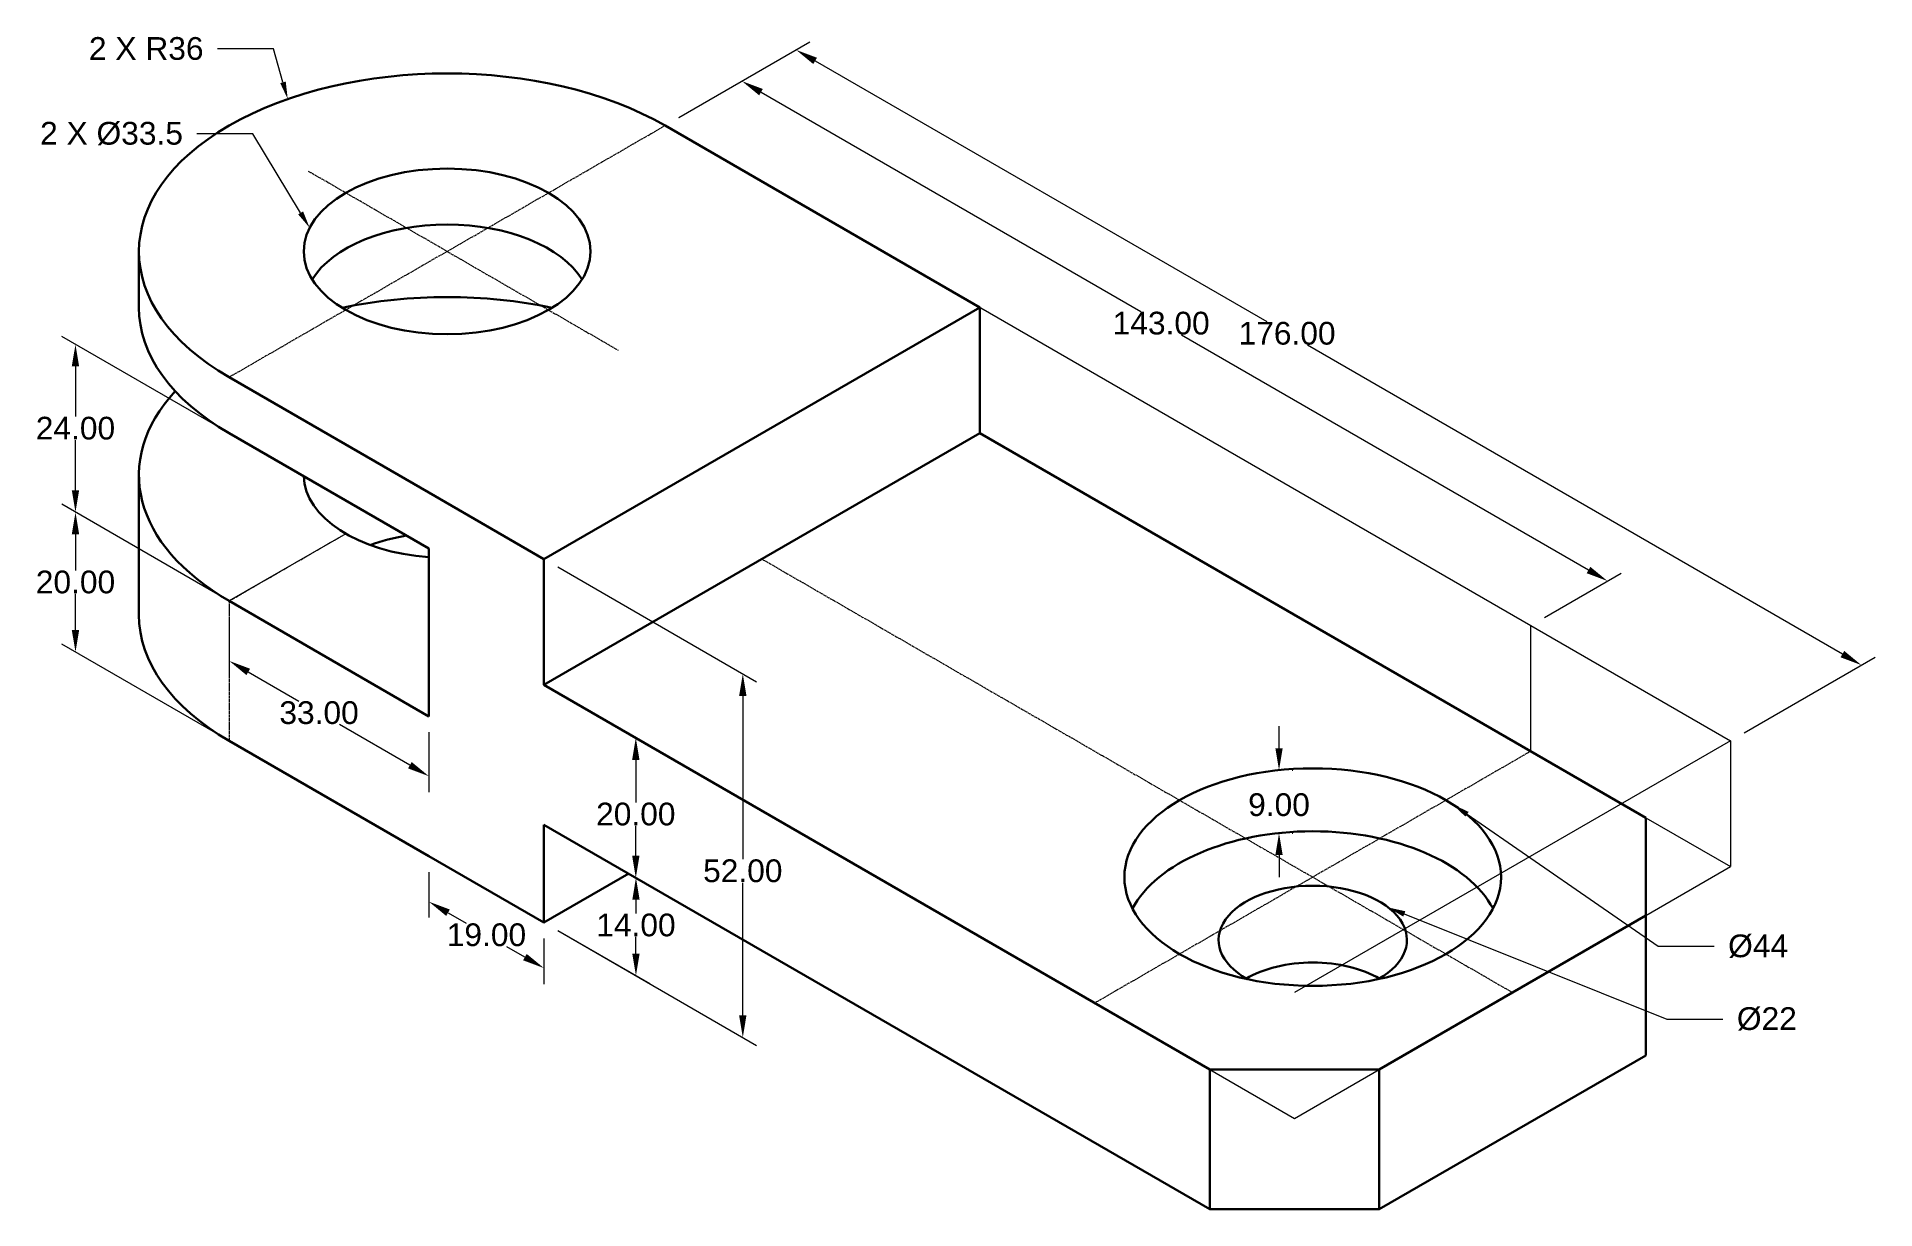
# Model space of a CAD drawing. Header units: millimetres. Extents: x 31028 to 37708, y -3503 to 757.
import ezdxf
from ezdxf import colors
from ezdxf.entities.mleader import LeaderData, LeaderLine
from ezdxf.math import Vec2, Vec3

# ---------------------------------------------------------------- set-up
doc = ezdxf.new("R2010")
doc.units = ezdxf.units.MM
doc.linetypes.add('CENTER2', pattern=[28.575, 19.05, -3.175, 3.175, -3.175])
for name, color, linetype, lineweight, true_color in [('centerline', 7, 'CENTER2', 13, 0xffcd00), ('construction', 7, 'Continuous', 9, 0x0072ce), ('dimension', 7, 'Continuous', 13, 0x509e2f)]:
    doc.layers.add(name, color=color, linetype=linetype, lineweight=lineweight, true_color=true_color)
doc.layers.add('objectline', color=7, linetype='Continuous', lineweight=30)
doc.styles.get("Standard").update_dxf_attribs({"font": 'arial.ttf'})
doc.dimstyles.new('grace', dxfattribs={"dimtxt": 82.5, "dimasz": 80, "dimexe": 50, "dimexo": 50, "dimtad": 0, "dimtih": 1, "dimtoh": 1, "dimlfac": 0.03937, "dimzin": 9, "dimdsep": 46, "dimtxsty": 'Standard', "dimcen": 0.5, "dimclrd": 256, "dimclre": 256, "dimclrt": 256, "dimadec": 0, "dimazin": 0, "dimtfac": 1, "dimtofl": 0, "dimtmove": 0, "dimatfit": 3, "dimfxl": 1, "dimtfillclr": 256, "dimlwd": -1, "dimlwe": -1, "dimarcsym": 1})

# ---------------------------------------------------------------- blocks, each defined once
blk = doc.blocks.new('*D1')
at = {"layer": 'Defpoints', "color": 0, "transparency": 16777216}
for p in [(31726.9, -683.3), (31168.3, -970.4), (31726.9, -1292.9)]:
    blk.add_point(p, dxfattribs=at)
at = {"layer": 'dimension', "transparency": 16777216}
for p, q in [((31676.9, -654.5), (31118.3, -331.9)), ((31168.3, -440.8), (31168.3, -622.8)), ((31168.3, -890.4), (31168.3, -708.3)), ((31676.9, -1264.1), (31118.3, -941.5))]:
    blk.add_line(p, q, dxfattribs=at)
for points in [[(31154.9, -440.8), (31181.6, -440.8), (31168.3, -360.8)], [(31154.9, -890.4), (31181.6, -890.4), (31168.3, -970.4)]]:
    blk.add_solid(points, dxfattribs=at)
at = {"layer": 'dimension', "transparency": 16777216, "insert": (31168.3, -665.6), "char_height": 82.5, "attachment_point": 5}
blk.add_mtext('24.00', dxfattribs=at)
blk = doc.blocks.new('*D2')
at = {"layer": 'Defpoints', "color": 0, "transparency": 16777216}
for p in [(31726.9, -1292.9), (31168.4, -1478.5), (31726.9, -1800.9)]:
    blk.add_point(p, dxfattribs=at)
at = {"layer": 'dimension', "transparency": 16777216}
for p, q in [((31676.9, -1264.1), (31118.4, -941.6)), ((31168.4, -1050.5), (31168.4, -1181.7)), ((31168.4, -1398.5), (31168.4, -1267.2)), ((31676.9, -1772.1), (31118.4, -1449.6))]:
    blk.add_line(p, q, dxfattribs=at)
for points in [[(31155, -1050.5), (31181.7, -1050.5), (31168.4, -970.5)], [(31155, -1398.5), (31181.7, -1398.5), (31168.4, -1478.5)]]:
    blk.add_solid(points, dxfattribs=at)
at = {"layer": 'dimension', "transparency": 16777216, "insert": (31168.4, -1224.5), "char_height": 82.5, "attachment_point": 5}
blk.add_mtext('20.00', dxfattribs=at)
blk = doc.blocks.new('*D3')
at = {"layer": 'Defpoints', "color": 0, "transparency": 16777216}
for p in [(31726.9, -1292.9), (32452.8, -1712), (32452.8, -1929.7)]:
    blk.add_point(p, dxfattribs=at)
at = {"layer": 'dimension', "transparency": 16777216}
for p, q in [((31726.9, -1350.7), (31726.9, -1568.3)), ((31796.2, -1550.6), (31979.4, -1656.4)), ((32383.5, -1889.7), (32127.6, -1741.9)), ((32452.8, -1769.8), (32452.8, -1987.4))]:
    blk.add_line(p, q, dxfattribs=at)
for points in [[(31802.9, -1539.1), (31789.5, -1562.1), (31726.9, -1510.6)], [(32390.2, -1878.2), (32376.9, -1901.2), (32452.8, -1929.7)]]:
    blk.add_solid(points, dxfattribs=at)
at = {"layer": 'dimension', "transparency": 16777216, "insert": (32053.5, -1699.2), "char_height": 82.5, "attachment_point": 5}
blk.add_mtext('33.00', dxfattribs=at)
blk = doc.blocks.new('*D4')
at = {"layer": 'Defpoints', "color": 0, "transparency": 16777216}
for p in [(32452.8, -2220), (32870.8, -2461.3), (32870.8, -2626.8)]:
    blk.add_point(p, dxfattribs=at)
at = {"layer": 'dimension', "transparency": 16777216}
for p, q in [((32452.8, -2277.8), (32452.8, -2443.2)), ((32522.1, -2425.5), (32587.8, -2463.4)), ((32870.8, -2519.1), (32870.8, -2684.5)), ((32801.5, -2586.8), (32735.8, -2548.9))]:
    blk.add_line(p, q, dxfattribs=at)
for points in [[(32528.8, -2413.9), (32515.4, -2437), (32452.8, -2385.5)], [(32808.1, -2575.2), (32794.8, -2598.3), (32870.8, -2626.8)]]:
    blk.add_solid(points, dxfattribs=at)
at = {"layer": 'dimension', "transparency": 16777216, "insert": (32661.8, -2506.1), "char_height": 82.5, "attachment_point": 5}
blk.add_mtext('19.00', dxfattribs=at)
blk = doc.blocks.new('*D5')
at = {"layer": 'Defpoints', "color": 0, "transparency": 16777216}
for p in [(32870.8, -2105.7), (33205, -2298.7), (32870.8, -2461.3)]:
    blk.add_point(p, dxfattribs=at)
at = {"layer": 'dimension', "transparency": 16777216}
for p, q in [((32920.8, -2134.6), (33255, -2327.6)), ((33205, -2378.7), (33205, -2427.8)), ((32920.8, -2490.2), (33255, -2683.2)), ((33205, -2574.3), (33205, -2513.3))]:
    blk.add_line(p, q, dxfattribs=at)
for points in [[(33191.7, -2378.7), (33218.4, -2378.7), (33205, -2298.7)], [(33191.7, -2574.3), (33218.4, -2574.3), (33205, -2654.3)]]:
    blk.add_solid(points, dxfattribs=at)
at = {"layer": 'dimension', "transparency": 16777216, "insert": (33205, -2470.6), "char_height": 82.5, "attachment_point": 5}
blk.add_mtext('14.00', dxfattribs=at)
blk = doc.blocks.new('*D6')
at = {"layer": 'Defpoints', "color": 0, "transparency": 16777216}
for p in [(32870.8, -1597.7), (32870.8, -2105.7), (33204.5, -2298.4)]:
    blk.add_point(p, dxfattribs=at)
at = {"layer": 'dimension', "transparency": 16777216}
for p, q in [((32920.8, -1626.6), (33254.5, -1819.3)), ((33204.5, -1870.4), (33204.5, -2024.7)), ((32920.8, -2134.6), (33254.5, -2327.3)), ((33204.5, -2218.4), (33204.5, -2110.2))]:
    blk.add_line(p, q, dxfattribs=at)
for points in [[(33191.2, -1870.4), (33217.8, -1870.4), (33204.5, -1790.4)], [(33191.2, -2218.4), (33217.8, -2218.4), (33204.5, -2298.4)]]:
    blk.add_solid(points, dxfattribs=at)
at = {"layer": 'dimension', "transparency": 16777216, "insert": (33204.5, -2067.5), "char_height": 82.5, "attachment_point": 5}
blk.add_mtext('20.00', dxfattribs=at)
blk = doc.blocks.new('*D7')
at = {"layer": 'Defpoints', "color": 0, "transparency": 16777216}
for p in [(32870.8, -1140.5), (32870.8, -2461.3), (33593.3, -2878.5)]:
    blk.add_point(p, dxfattribs=at)
at = {"layer": 'dimension', "transparency": 16777216}
for p, q in [((32920.8, -1169.4), (33643.3, -1586.6)), ((33593.3, -1637.7), (33593.3, -2230.9)), ((33593.3, -2798.5), (33593.3, -2316.4)), ((32920.8, -2490.2), (33643.3, -2907.4))]:
    blk.add_line(p, q, dxfattribs=at)
for points in [[(33580, -1637.7), (33606.6, -1637.7), (33593.3, -1557.7)], [(33580, -2798.5), (33606.6, -2798.5), (33593.3, -2878.5)]]:
    blk.add_solid(points, dxfattribs=at)
at = {"layer": 'dimension', "transparency": 16777216, "insert": (33593.3, -2273.6), "char_height": 82.5, "attachment_point": 5}
blk.add_mtext('52.00', dxfattribs=at)
blk = doc.blocks.new('*D8')
at = {"layer": 'Defpoints', "color": 0, "transparency": 16777216}
for p in [(33310.7, 434.3), (37658.4, -1526), (37182.2, -1800.9)]:
    blk.add_point(p, dxfattribs=at)
at = {"layer": 'dimension', "transparency": 16777216}
for p, q in [((33360.7, 463.1), (33836.9, 738.1)), ((33856.2, 669.2), (35497, -278.1)), ((37589.1, -1486), (35645.1, -363.6)), ((37232.2, -1772.1), (37708.4, -1497.1))]:
    blk.add_line(p, q, dxfattribs=at)
for points in [[(33862.9, 680.7), (33849.5, 657.7), (33786.9, 709.2)], [(37595.8, -1474.5), (37582.4, -1497.5), (37658.4, -1526)]]:
    blk.add_solid(points, dxfattribs=at)
at = {"layer": 'dimension', "transparency": 16777216, "insert": (35571.1, -320.9), "char_height": 82.5, "attachment_point": 5}
blk.add_mtext('176.00', dxfattribs=at)
blk = doc.blocks.new('*D9')
at = {"layer": 'Defpoints', "color": 0, "transparency": 16777216}
for p in [(33310.7, 434.3), (36735.7, -1220.5), (36456.3, -1381.8)]:
    blk.add_point(p, dxfattribs=at)
at = {"layer": 'dimension', "transparency": 16777216}
for p, q in [((33360.7, 463.1), (33640.2, 624.5)), ((33659.5, 555.6), (35039.5, -241.2)), ((36666.5, -1180.5), (35187.7, -326.7)), ((36506.3, -1353), (36785.7, -1191.6))]:
    blk.add_line(p, q, dxfattribs=at)
for points in [[(33666.1, 567.2), (33652.8, 544.1), (33590.2, 595.6)], [(36673.1, -1168.9), (36659.8, -1192), (36735.7, -1220.5)]]:
    blk.add_solid(points, dxfattribs=at)
at = {"layer": 'dimension', "transparency": 16777216, "insert": (35113.6, -284), "char_height": 82.5, "attachment_point": 5}
blk.add_mtext('143.00', dxfattribs=at)
blk = doc.blocks.new('*D10')
at = {"layer": 'Defpoints', "color": 0, "transparency": 16777216}
for p in [(35539.3, -1907.8), (35539.3, -2136.4), (35541.8, -2136.4)]:
    blk.add_point(p, dxfattribs=at)
at = {"layer": 'dimension', "transparency": 16777216}
for p, q in [((35541.8, -1827.8), (35541.8, -1747.8)), ((35589.3, -1907.8), (35591.8, -1907.8)), ((35589.3, -2136.4), (35591.8, -2136.4)), ((35541.8, -2216.4), (35541.8, -2296.4))]:
    blk.add_line(p, q, dxfattribs=at)
for points in [[(35528.5, -1827.8), (35555.2, -1827.8), (35541.8, -1907.8)], [(35528.5, -2216.4), (35555.2, -2216.4), (35541.8, -2136.4)]]:
    blk.add_solid(points, dxfattribs=at)
at = {"layer": 'dimension', "transparency": 16777216, "insert": (35541.8, -2033.5), "char_height": 82.5, "attachment_point": 5}
blk.add_mtext('9.00', dxfattribs=at)

msp = doc.modelspace()

# ---------------------------------------------------------------- linework, layer by layer
at = {"layer": 'centerline', "ltscale": 0.5}
for p, q in [((32518.811, -22.938), (33310.704, 434.262)), ((32518.811, -22.938), (32014.654, 268.137)), ((32518.811, -22.938), (31726.917, -480.138)), ((32518.811, -22.938), (33140.035, -381.602)), ((31726.917, -1292.938), (32150.36, -1048.463)), ((33662.657, -1140.538), (36390.291, -2715.338)), ((31726.917, -1292.938), (31726.917, -1800.938)), ((36456.282, -1839.038), (34872.494, -2753.438))]:
    msp.add_line(p, q, dxfattribs=at)
at = {"layer": 'construction'}
for p, q in [((33310.704, 434.262), (37182.184, -1800.938)), ((36456.282, -1381.838), (36456.282, -1839.038)), ((37182.184, -1800.938), (35598.397, -2715.338)), ((37182.184, -1800.938), (37182.184, -2258.138)), ((36874.226, -2080.338), (37182.184, -2258.138)), ((36874.226, -2435.938), (37182.184, -2258.138)), ((36315.411, -2402.97), (36326.291, -2396.688)), ((35906.356, -2994.738), (36874.226, -2435.938)), ((35290.438, -2994.738), (35598.397, -3172.538)), ((35598.397, -3172.538), (35906.356, -2994.738))]:
    msp.add_line(p, q, dxfattribs=at)
at = {"layer": 'dimension'}
msp.add_line((32150.36, -1048.463), (31726.917, -1292.938), dxfattribs=at)
at = {"layer": 'objectline'}
for p, q in [((33310.704, 434.262), (34454.551, -226.138)), ((31398.904, -22.938), (31398.904, -226.138)), ((32870.763, -1140.538), (34454.551, -226.138)), ((34454.551, -226.138), (34454.551, -683.338)), ((31726.917, -480.138), (32452.819, -899.238)), ((31726.917, -683.338), (32452.819, -1102.438)), ((32870.763, -1597.738), (34454.551, -683.338)), ((34454.551, -683.338), (36456.282, -1839.038)), ((31398.904, -835.076), (31398.904, -1343.076)), ((32452.819, -899.238), (32870.763, -1140.538)), ((32452.819, -1102.438), (32452.819, -1712.038)), ((32870.763, -1140.538), (32870.763, -1597.738)), ((31726.917, -1292.938), (32452.819, -1712.038)), ((32870.763, -1597.738), (35290.438, -2994.738)), ((31726.917, -1800.938), (32452.819, -2220.038)), ((36456.282, -1839.038), (36874.226, -2080.338)), ((32870.763, -2461.338), (32870.763, -2105.738)), ((35290.438, -3502.738), (32870.763, -2105.738)), ((36874.226, -2080.338), (36874.226, -2943.938)), ((32452.819, -2220.038), (32870.763, -2461.338)), ((32870.763, -2461.338), (33178.722, -2283.538)), ((35906.356, -2994.738), (36874.226, -2435.938)), ((35906.356, -2994.738), (35290.438, -2994.738)), ((35290.438, -2994.738), (35290.438, -3502.738)), ((36874.226, -2943.938), (35906.356, -3502.738)), ((35906.356, -2994.738), (35906.356, -3502.738)), ((35290.438, -3502.738), (35906.356, -3502.738))]:
    msp.add_line(p, q, dxfattribs=at)
for centre, major_axis, start_param, end_param in [((32518.811, -22.938), (-1119.907, 0), 3.92699082, 7.06858347), ((32518.811, -226.138), (-521.068, 0), 3.48608898, 5.93868898), ((32518.811, -835.738), (-1119.907, 0), 10.64793969, 11.34320888), ((32518.811, -226.138), (-1119.907, 0), 6.28318531, 7.06858347), ((32518.811, -835.738), (-1119.907, 0), 5.79230263, 7.06858347), ((32518.811, -835.738), (-521.068, 0), 6.29644148, 7.72699463), ((32518.811, -1343.738), (-521.068, 0), 4.99985256, 5.27791545), ((32518.811, -1343.738), (-1119.907, 0), 6.28216074, 7.06858347), ((35664.388, -2524.838), (-684.387, 0), 3.4350578, 5.98972016), ((35664.388, -2524.838), (-342.194, 0), 2.34092582, 7.08385214), ((35664.388, -2804.238), (-342.194, 0), 3.92019567, 5.50458229)]:
    msp.add_ellipse(centre, major_axis=major_axis, ratio=0.57735027, start_param=start_param, end_param=end_param, dxfattribs=at)
for centre, major_axis in [((32518.811, -22.938), (-521.068, 0)), ((35664.388, -2296.238), (-684.387, 0))]:
    msp.add_ellipse(centre, major_axis=major_axis, ratio=0.57735027, dxfattribs=at)

# ---------------------------------------------------------------- dimensions: what is measured, and where the dimension line sits
at = {"layer": 'dimension'}
for base, p1, p2, angle, picture, middle, dimtype in [((37658.388, -1526.002), (33310.704, 434.262), (37182.184, -1800.938), 330, '*D8', (35571.054, -320.879), 161), ((36735.747, -1220.489), (33310.704, 434.262), (36456.282, -1381.838), 330, '*D9', (35113.617, -283.952), 161), ((31168.258, -970.396), (31726.917, -683.338), (31726.917, -1292.938), 90, '*D1', (31168.258, -665.596), 160), ((31168.376, -1478.464), (31726.917, -1292.938), (31726.917, -1800.938), 90, '*D2', (31168.376, -1224.464), 160), ((33593.31, -2878.501), (32870.763, -1140.538), (32870.763, -2461.338), 90, '*D7', (33593.31, -2273.631), 160), ((32452.819, -1929.7), (31726.917, -1292.938), (32452.819, -1712.038), 330, '*D3', (32053.501, -1699.153), 161), ((33204.489, -2298.415), (32870.763, -1597.738), (32870.763, -2105.738), 90, '*D6', (33204.489, -2067.481), 160), ((35541.85, -2136.363), (35539.298, -1907.763), (35539.298, -2136.363), 90, '*D10', (35541.85, -2033.452), 160), ((33205.042, -2298.734), (32870.763, -2461.338), (32870.763, -2105.738), 90, '*D5', (33205.042, -2470.596), 160), ((32870.763, -2626.795), (32452.819, -2220.038), (32870.763, -2461.338), 330, '*D4', (32661.791, -2506.145), 161)]:
    dim = msp.add_linear_dim(base=base, p1=p1, p2=p2, angle=angle, text='<>.00', dimstyle='grace', dxfattribs=at)
    dim.commit()
    dim.dimension.update_dxf_attribs({"geometry": picture, "text_midpoint": middle, "dimtype": dimtype})

# ---------------------------------------------------------------- leaders
ml = msp.add_multileader_mtext('Standard', dxfattribs=at)
ml.set_content('2 X R36', color=256)
ml.set_leader_properties(color=256, linetype='ByLayer', lineweight=-1)
ml.build(insert=Vec2(0, 0))
ml.multileader.update_dxf_attribs({"arrow_head_size": 63.5})
ctx = ml.context
ctx.base_point, ctx.char_height, ctx.arrow_head_size, ctx.landing_gap_size, ctx.plane_origin = Vec3(31174.952, 713.603), 82.55, 63.5, 50.8, Vec3(31939.674, 530.473)
ctx.text_align_type = 2
notes = []
notes.append((ctx, [(0, (1, 1, 0), (31887.772, 713.603), (-1, 0), 203.2, [(0, [(31939.674, 530.473)], 0, [])])]))
ctx.mtext.insert, ctx.mtext.alignment, ctx.mtext.flow_direction = Vec3(31633.772, 755.61), 3, 5
ml = msp.add_multileader_mtext('Standard', dxfattribs=at)
ml.set_content('2 X %%C33.5', color=256)
ml.set_leader_properties(color=256, linetype='ByLayer', lineweight=-1)
ml.build(insert=Vec2(0, 0))
ml.multileader.update_dxf_attribs({"arrow_head_size": 63.5})
ctx = ml.context
ctx.base_point, ctx.char_height, ctx.arrow_head_size, ctx.landing_gap_size, ctx.plane_origin = Vec3(30996.88, 404.605), 82.55, 63.5, 50.8, Vec3(32019.328, 62.752)
ctx.text_align_type = 2
notes.append((ctx, [(0, (1, 1, 0), (31812.972, 404.605), (-1, 0), 203.2, [(0, [(32019.328, 62.752)], 0, [])])]))
ctx.mtext.insert, ctx.mtext.alignment, ctx.mtext.flow_direction = Vec3(31558.972, 447.541), 3, 5
ml = msp.add_multileader_mtext('Standard', dxfattribs=at)
ml.set_content('%%C44', color=256)
ml.set_leader_properties(color=256, linetype='ByLayer', lineweight=-1)
ml.build(insert=Vec2(0, 0))
ml.multileader.update_dxf_attribs({"arrow_head_size": 63.5})
ctx = ml.context
ctx.base_point, ctx.char_height, ctx.arrow_head_size, ctx.landing_gap_size, ctx.plane_origin = Vec3(37123.053, -2547.564), 82.55, 63.5, 50.8, Vec3(36172.797, -2031.722)
notes.append((ctx, [(0, (1, 1, 0), (36919.853, -2547.564), (1, 0), 203.2, [(0, [(36172.797, -2031.722)], 0, [])])]))
ctx.mtext.insert, ctx.mtext.flow_direction = Vec3(37173.853, -2504.628), 5
ml = msp.add_multileader_mtext('Standard', dxfattribs=at)
ml.set_content('%%C22', color=256)
ml.set_leader_properties(color=256, linetype='ByLayer', lineweight=-1)
ml.build(insert=Vec2(0, 0))
ml.multileader.update_dxf_attribs({"arrow_head_size": 63.5})
ctx = ml.context
ctx.base_point, ctx.char_height, ctx.arrow_head_size, ctx.landing_gap_size, ctx.plane_origin = Vec3(37154.807, -2811.788), 82.55, 63.5, 50.8, Vec3(35938.204, -2406.346)
notes.append((ctx, [(0, (1, 1, 0), (36951.607, -2811.788), (1, 0), 203.2, [(0, [(35938.204, -2406.346)], 0, [])])]))
ctx.mtext.insert, ctx.mtext.flow_direction = Vec3(37205.607, -2768.851), 5
for ctx, leaders in notes:
    for number, flags, end, landing, length, lines in leaders:
        leader = LeaderData()
        leader.index, (leader.has_last_leader_line, leader.has_dogleg_vector, leader.attachment_direction) = number, flags
        leader.last_leader_point, leader.dogleg_vector, leader.dogleg_length = Vec3(end), Vec3(landing), length
        for number, points, colour, breaks in lines:
            line = LeaderLine()
            line.index, line.vertices, line.color, line.breaks = number, Vec3.list(points), colors.encode_raw_color(colour), breaks
            leader.lines.append(line)
        ctx.leaders.append(leader)

doc.saveas('drawing.dxf')
